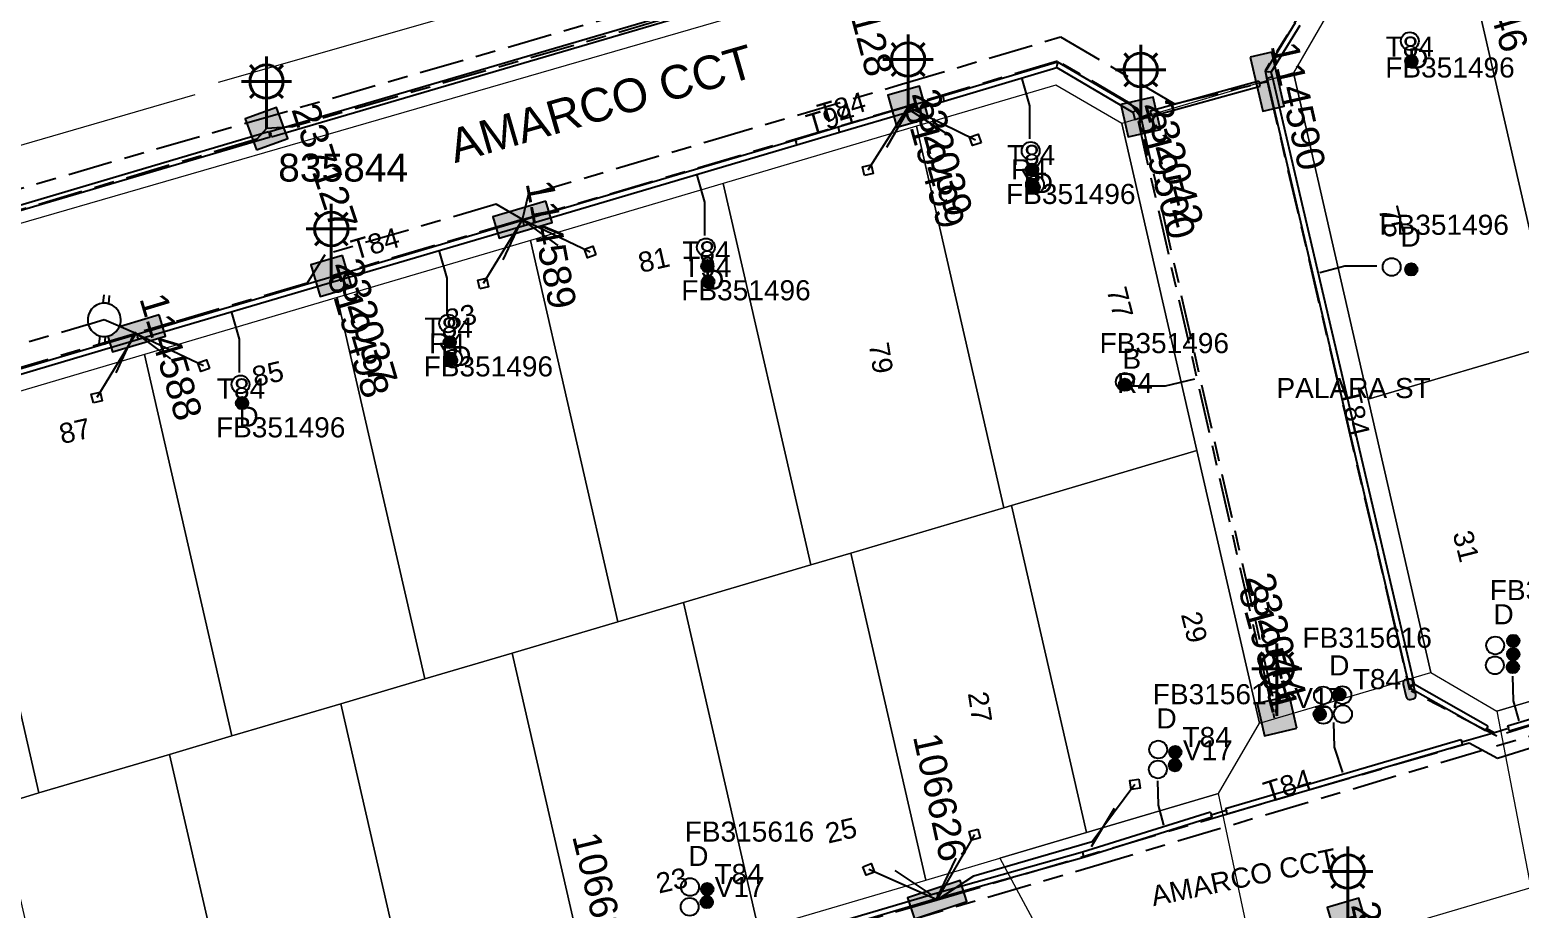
# Model space of a CAD drawing. Header units: metres. Extents: x 303957 to 307239, y 6268736 to 6272503.
# Drawn here: x 305825 to 305958.5, y 6269649.5 to 6269728.3 of the extents above; entities that cross this region are included whole.
import ezdxf
from ezdxf.enums import TextEntityAlignment as Align

# ---------------------------------------------------------------- set-up
doc = ezdxf.new("R2010")
doc.units = ezdxf.units.M
doc.linetypes.add('Cable Exist UG', pattern=[8.2, 4, -1.2, 1.8, -1.2])
doc.layers.get('0').update_dxf_attribs({"color": 6})
for name, color, linetype, lineweight in [('Cadastre Land Parcels_SP_EXT', 9, 'Continuous', 5), ('Cadastre Roads_SP_EXT', 9, 'Continuous', 5), ('Cadastre Roads_SP_NEW', 2, 'Continuous', 5)]:
    doc.layers.add(name, color=color, linetype=linetype, lineweight=lineweight)
for name, color, linetype in [('Duct_SP_EXT', 7, 'Continuous'), ('Equip_LV_EXT', 7, 'Continuous'), ('Equip_SP_SL_EXT', 7, 'Continuous'), ('Mains_HV_EXT', 7, 'Continuous'), ('Mains_HV_MOD', 3, 'Continuous'), ('Mains_LV_EXT', 7, 'Continuous'), ('Mains_LV_SL_EXT', 7, 'Continuous'), ('Mains_SL_EXT', 7, 'Continuous'), ('Services_SP_EXT', 7, 'Continuous'), ('SupportsUG_SP_LV_EXT', 7, 'Continuous'), ('SupportsUG_SP_LV_SL_EXT', 7, 'Continuous'), ('Trench_SP_EXT', 7, 'Continuous')]:
    doc.layers.add(name, color=color, linetype=linetype)
doc.styles.add('COLUMN_LABEL', font='arial.ttf')
doc.styles.add('iecARIAL', font='arial.ttf', dxfattribs={"height": 2})
doc.styles.add('POLE_LABEL', font='arial.ttf')
doc.styles.get("Standard").update_dxf_attribs({"font": 'arial.ttf'})

# ---------------------------------------------------------------- blocks, each defined once
blk = doc.blocks.new('COLUMN_EXT')
blk.add_hatch(color=256).paths.add_polyline_path([(-1.49, 1.48), (-1.49, -1.49), (1.48, -1.49), (1.48, 1.48)])
blk.add_lwpolyline([(-1.49, -1.49), (1.48, -1.49), (1.48, 1.48), (-1.49, 1.48)], close=True)
for tag, height, style, flags, p in [('ASSET_NUM', 2.5, 'COLUMN_LABEL', 8, (2, 2)), ('STRUCTURE_PLANT_NUMBER', 0.2, 'POLE_LABEL', 9, (1.81, 0.03)), ('STREET_CODE', 0.2, 'COLUMN_LABEL', 9, (1.81, -0.2))]:
    blk.add_attdef(tag, text='', height=height, dxfattribs=dict(style=style, flags=flags)).set_placement(p, align=Align.MIDDLE_LEFT)
at = {"flags": 9}
for tag, p in [('COLUMN_TYPE', (1.81, -0.4)), ('OWNED_BY', (1.81, -0.6)), ('STATE', (1.81, -0.8)), ('USAGE', (1.81, -1)), ('LEGEND', (1.81, -1.2)), ('LOCATION', (1.81, -1.4)), ('STREETNAME', (1.81, -1.6)), ('SUBURB', (1.81, -1.8)), ('NOTES', (1.81, -2))]:
    blk.add_attdef(tag, text='', height=0.2, dxfattribs=at).set_placement(p, align=Align.MIDDLE_LEFT)
at = {"flags": 1}
blk.add_attdef('Z', (1.81, -2.35), '', height=0.2, dxfattribs=at)
blk = doc.blocks.new('PILLAR_EXT')
blk.add_hatch(color=256).paths.add_polyline_path([(-2.475, 0.99), (-2.475, -0.99), (2.475, -0.99), (2.475, 0.99)])
blk.add_lwpolyline([(-2.475, -0.99), (2.475, -0.99), (2.475, 0.99), (-2.475, 0.99)], close=True)
at = {"style": 'iecARIAL', "flags": 8}
blk.add_attdef('ASSET_NUM', (1.5, 3.5), '', height=2.5, dxfattribs=at)
for tag, p, flags in [('OWNED_BY', (0, -0.2), 9), ('STATE', (0, -0.4), 9), ('SUPPORT_TYPE', (0, -0.6), 9), ('USAGE', (0, -0.8), 9), ('LEGEND', (0, -1), 9), ('LOCATION', (0, -1.2), 9), ('NOTES', (0, -1.4), 9), ('STREETNAME', (0, -1.8), 9), ('SUBURB', (0, -2), 1), ('PARENT', (0, -1.6), 9)]:
    blk.add_attdef(tag, p, '', height=0.2, dxfattribs=dict(flags=flags))
blk = doc.blocks.new('DUCT_EXT')
blk.add_circle((0, 0.8), 0.8)
at = {"flags": 1}
blk.add_attdef('Z', (0, 0), '', height=0.2, dxfattribs=at)
at = {"flags": 9}
for tag, p in [('DUCT_CODE', (0, 0)), ('XSECT_TYPE', (0, -0.2)), ('STATE', (0, -0.6)), ('FB_REFERENCE', (0, -0.4)), ('NOTES', (0, -0.8))]:
    blk.add_attdef(tag, text='', height=0.2, dxfattribs=at).set_placement(p, align=Align.MIDDLE_LEFT)
blk = doc.blocks.new('SL_LANTERN_EXT')
at = {"lineweight": 40}
for p, q in [((-1.46, 5.68), (-1.06, 5.28)), ((0, 1.97), (0, 6.47)), ((1.46, 5.68), (1.06, 5.28)), ((-2.25, 4.22), (2.25, 4.22)), ((-1.46, 2.76), (-1.06, 3.16)), ((0, 0), (0, 2.72)), ((1.46, 2.76), (1.06, 3.16))]:
    blk.add_line(p, q, dxfattribs=at)
blk.add_circle((0, 4.22), 1.5, dxfattribs=at)
at = {"style": 'iecARIAL', "flags": 8}
blk.add_attdef('ASSET_NUM', (1.5, 1.5), '', height=2.5, dxfattribs=at)
for tag, p, height, flags in [('CONSTRUCTED_VOLTAGE', (0.98, -0.65), 0.2, 9), ('CONTROL_TYPE', (0.98, -0.85), 0.2, 9), ('LANTERN_PURPOSE', (0.98, -1.05), 0.2, 9), ('LANTERN_TYPE', (0.98, -1.25), 0.2, 9), ('NO_PHASES', (0.98, -1.45), 0.2, 9), ('LNUMBER', (2.18, -3.25), 2.5, 8), ('OPERATING_VOLTAGE', (0.98, -1.65), 0.2, 9), ('ORIENTATION', (0.98, -1.85), 0.2, 9), ('OWNED_BY', (0.98, -2.05), 0.2, 9), ('STATE', (0.98, -2.25), 0.2, 9), ('USAGE', (0.98, -2.45), 0.2, 9), ('CEXIST', (0.98, -2.65), 0.2, 9), ('CNEW', (0.98, -2.85), 0.2, 9), ('CNUMBER', (0.98, -3.05), 0.2, 9), ('CREMOVE', (0.98, -3.25), 0.2, 9), ('CREPLACE', (0.98, -3.45), 0.2, 9), ('LKINGHEIGHT', (0.98, -3.65), 0.2, 9), ('LBRACKET', (0.98, -3.85), 0.2, 9), ('LBRACKETVOCAB', (0.98, -4.05), 0.2, 9), ('LCATEGORY', (0.98, -4.25), 0.2, 9), ('LCHARGE1', (0.98, -4.45), 0.2, 9), ('LCHARGE1PERCENT', (0.98, -4.65), 0.2, 9), ('LCHARGE2', (0.98, -4.85), 0.2, 9), ('LCHARGE2PERCENT', (0.98, -5.05), 0.2, 9), ('LCHARGE3', (0.98, -5.25), 0.2, 9), ('LCHARGE3PERCENT', (0.98, -5.45), 0.2, 9), ('LEXIST', (0.98, -5.65), 0.2, 9), ('LLAMP', (0.98, -5.85), 0.2, 9), ('LLAMPVOCAB', (0.98, -6.05), 0.2, 9), ('LMAST', (0.98, -6.25), 0.2, 9), ('LMASTVOCAB', (0.98, -6.45), 0.2, 9), ('LNEW', (0.98, -6.65), 0.2, 9), ('LANTNUMBER', (0.98, -6.85), 0.2, 9), ('LOUTREACH', (0.98, -7.25), 0.2, 9), ('LOUTREACHVOCAB', (0.98, -7.45), 0.2, 9), ('LRATECODE', (0.98, -7.65), 0.2, 9), ('LREMOVE', (0.98, -7.85), 0.2, 9), ('LREPLACE', (0.98, -8.05), 0.2, 9), ('STREETNAME', (0.98, -9.25), 0.2, 9), ('SUBURB', (0.98, -9.45), 0.2, 1), ('LTYPE', (0.98, -8.25), 0.2, 9), ('LTYPEVOCAB', (0.98, -8.45), 0.2, 9), ('LEGEND', (0.98, -8.65), 0.2, 9), ('LOCATION', (0.98, -8.85), 0.2, 9), ('NOTES', (0.98, -9.05), 0.2, 9)]:
    blk.add_attdef(tag, p, '', height=height, dxfattribs=dict(flags=flags))
blk = doc.blocks.new('CCP_EXT')
at = {"flags": 9}
for tag, p in [('LEGEND', (0, -1.4)), ('STATE', (0, -1.8)), ('LIFE_SUPPORT', (0, -1.6)), ('NOTES', (0, -2))]:
    blk.add_attdef(tag, text='', height=0.2, dxfattribs=at).set_placement(p, align=Align.MIDDLE_LEFT)
blk.add_wipeout([(0, 0.57), (0.57, 0), (0, -0.57), (-0.57, 0)])
blk.add_lwpolyline([(-0.57, 0), (0, 0.57), (0.57, 0), (0, -0.57), (-0.57, 0)])
at = {"flags": 1}
blk.add_attdef('Z', (0, 0), '', height=0.2, dxfattribs=at)
at = {"flags": 9}
for tag, p in [('CCP_TYPE', (0, 0)), ('CONSTRUCTED_VOLTAGE', (0, -0.2)), ('OPERATING_VOLTAGE', (0, -0.6)), ('ORIENTATION', (0, -0.8)), ('OWNED_BY', (0, -1)), ('NO_PHASES', (0, -0.4)), ('USAGE', (0, -1.2))]:
    blk.add_attdef(tag, text='', height=0.2, dxfattribs=at).set_placement(p, align=Align.MIDDLE_LEFT)
blk = doc.blocks.new('LV_STJ_EXT')
h = blk.add_hatch(color=256)
edge = h.paths.add_edge_path()
edge.add_ellipse((-0.59, 0.13), major_axis=(0.226, 0.226), ratio=1, start_angle=45, end_angle=135)
edge.add_line((-0.91, 0.13), (-0.91, -0.13))
edge.add_ellipse((-0.59, -0.13), major_axis=(0.226, 0.226), ratio=1, start_angle=135, end_angle=225)
edge.add_line((-0.59, -0.45), (0.59, -0.45))
edge.add_ellipse((0.59, -0.13), major_axis=(-0.226, 0.226), ratio=1, start_angle=135, end_angle=225)
edge.add_line((0.91, -0.13), (0.91, 0.13))
edge.add_ellipse((0.59, 0.13), major_axis=(-0.226, 0.226), ratio=1, start_angle=225, end_angle=315)
edge.add_line((0.59, 0.45), (-0.59, 0.45))
blk.add_lwpolyline([(-0.91, 0.13), (-0.91, -0.13, 0.414214), (-0.59, -0.45), (0.59, -0.45, 0.414214), (0.91, -0.13), (0.91, 0.13, 0.414214), (0.59, 0.45), (-0.59, 0.45, 0.414214)], format="xyb", close=True)
at = {"flags": 1}
blk.add_attdef('Z', (0, 0), '', height=0.2, dxfattribs=at)
at = {"flags": 9}
for tag, p in [('ORIENTATION', (0, 0)), ('USAGE', (0, -0.2)), ('LEGEND', (0, -0.4)), ('NOTES', (0, -0.6))]:
    blk.add_attdef(tag, text='', height=0.2, dxfattribs=at).set_placement(p, align=Align.MIDDLE_LEFT)
blk = doc.blocks.new('LV_UG_LINKS_OPEN_EXT')
blk.add_wipeout([(-0.25, 1.47), (-0.43, 1.43), (-0.61, 1.36), (-0.77, 1.28), (-0.93, 1.17), (-1.07, 1.05), (-1.19, 0.9), (-1.29, 0.75), (-1.38, 0.58), (-1.44, 0.4), (-1.48, 0.22), (-1.49, 0.03), (-1.49, -0.16), (-1.45, -0.34), (-1.4, -0.52), (-1.32, -0.69), (-1.23, -0.85), (-1.11, -1), (-0.98, -1.13), (-0.83, -1.24), (-0.66, -1.34), (-0.49, -1.41), (-0.31, -1.46), (-0.13, -1.49), (0.06, -1.49), (0.25, -1.47), (0.43, -1.43), (0.61, -1.36), (0.77, -1.28), (0.93, -1.17), (1.07, -1.05), (1.19, -0.9), (1.29, -0.75), (1.38, -0.58), (1.44, -0.4), (1.48, -0.22), (1.49, -0.03), (1.49, 0.16), (1.45, 0.34), (1.4, 0.52), (1.32, 0.69), (1.23, 0.85), (1.11, 1), (0.98, 1.13), (0.83, 1.24), (0.66, 1.34), (0.49, 1.41), (0.31, 1.46), (0.13, 1.49), (-0.06, 1.49)])
for p, q in [((-0.25, 1.47), (-0.25, 2.22)), ((0.25, 1.47), (0.25, 2.22)), ((-0.25, -1.47), (-0.25, -2.22)), ((0.25, -1.47), (0.25, -2.22))]:
    blk.add_line(p, q)
blk.add_lwpolyline([(0, -1.49, 1), (0, 1.49, 1)], format="xyb", close=True)
at = {"flags": 9}
for tag, p in [('ACTUAL_STATUS', (0, 0)), ('CONSTRUCTED_VOLTAGE', (0, -0.2)), ('OPERATING_VOLTAGE', (0, -0.6)), ('ORIENTATION', (0, -0.8)), ('STATE', (0, -1)), ('SWITCH_TYPE', (0, -1.2)), ('NO_PHASES', (0, -0.4)), ('USAGE', (0, -1.4)), ('NOTES', (0, -1.6))]:
    blk.add_attdef(tag, text='', height=0.2, dxfattribs=at).set_placement(p, align=Align.MIDDLE_LEFT)
at = {"flags": 1}
blk.add_attdef('Z', (0, 0), '', height=0.2, dxfattribs=at)
blk = doc.blocks.new('CABLE_LARGE_EXT')
h = blk.add_hatch(color=256)
edge = h.paths.add_edge_path()
edge.add_arc((0, 0.55), 0.55, 0, 360)
blk.add_circle((0, 0.55), 0.55)
at = {"flags": 1}
blk.add_attdef('Z', (0, 0), '', height=0.2, dxfattribs=at)
at = {"flags": 9}
for tag, p in [('COND_CODE', (0, 0)), ('STATE', (0, -0.4)), ('XSECT_SIZE', (0, -0.6)), ('FB_REFERENCE', (0, -0.2)), ('NOTES', (0, -0.8))]:
    blk.add_attdef(tag, text='', height=0.2, dxfattribs=at).set_placement(p, align=Align.MIDDLE_LEFT)

msp = doc.modelspace()

# ---------------------------------------------------------------- linework, layer by layer
at = {"layer": 'Cadastre Land Parcels_SP_EXT', "linetype": 'Continuous'}
msp.add_lwpolyline([(305821.45, 6269710.23), (305899.9, 6269732.95), (305899.58, 6269735.11), (305896.87, 6269752.9), (305815.78, 6269729.41)], dxfattribs=at)
for points in [[(305976.2, 6269704.47), (305978.26, 6269705.08), (305970.43, 6269739.2), (305953.9, 6269734.31), (305961.73, 6269700.2), (305976.2, 6269704.47)], [(305961.73, 6269700.2), (305953.9, 6269734.31), (305941.88, 6269730.76), (305938.21, 6269724.47), (305944.92, 6269695.23), (305961.73, 6269700.2)], [(305912.96, 6269685.71), (305929.56, 6269690.62), (305922.83, 6269719.92), (305916.92, 6269723.38), (305904.42, 6269719.68), (305912.27, 6269685.51), (305912.96, 6269685.71)], [(305898.54, 6269681.45), (305912.27, 6269685.51), (305904.42, 6269719.68), (305887.12, 6269714.57), (305894.97, 6269680.39), (305898.54, 6269681.45)], [(305883.54, 6269677.01), (305894.97, 6269680.39), (305887.12, 6269714.57), (305869.83, 6269709.46), (305877.68, 6269675.28), (305883.54, 6269677.01)], [(305868.19, 6269672.48), (305877.68, 6269675.28), (305869.83, 6269709.46), (305852.53, 6269704.35), (305860.38, 6269670.17), (305868.19, 6269672.48)], [(305852.85, 6269667.94), (305860.38, 6269670.17), (305852.53, 6269704.35), (305835.24, 6269699.24), (305843.09, 6269665.06), (305852.85, 6269667.94)], [(305968.47, 6269670.83), (305961.73, 6269700.2), (305944.92, 6269695.23), (305950.54, 6269670.74), (305956.45, 6269667.28), (305968.47, 6269670.83)], [(305837.5, 6269663.41), (305843.09, 6269665.06), (305835.24, 6269699.24), (305817.94, 6269694.12), (305825.79, 6269659.95), (305837.5, 6269663.41)], [(305822.16, 6269658.87), (305825.79, 6269659.95), (305817.94, 6269694.12), (305800.65, 6269689.01), (305808.49, 6269654.83), (305822.16, 6269658.87)], [(305931.49, 6269659.91), (305935.17, 6269666.2), (305929.56, 6269690.62), (305912.96, 6269685.71), (305919.68, 6269656.41), (305931.49, 6269659.91)], [(305911.9, 6269654.11), (305919.68, 6269656.41), (305912.96, 6269685.71), (305912.27, 6269685.51), (305898.54, 6269681.45), (305905.27, 6269652.15), (305911.9, 6269654.11)], [(305891.25, 6269648.01), (305905.27, 6269652.15), (305898.54, 6269681.45), (305894.97, 6269680.39), (305883.54, 6269677.01), (305890.26, 6269647.72), (305891.25, 6269648.01)], [(305890.26, 6269647.72), (305883.54, 6269677.01), (305877.68, 6269675.28), (305868.19, 6269672.48), (305874.92, 6269643.18), (305890.26, 6269647.72)], [(305867.2, 6269640.9), (305874.92, 6269643.18), (305868.19, 6269672.48), (305860.38, 6269670.17), (305852.85, 6269667.94), (305859.57, 6269638.65), (305867.2, 6269640.9)], [(305859.57, 6269638.65), (305852.85, 6269667.94), (305843.09, 6269665.06), (305837.5, 6269663.41), (305844.23, 6269634.11), (305859.57, 6269638.65)], [(305843.67, 6269633.95), (305844.23, 6269634.11), (305837.5, 6269663.41), (305825.79, 6269659.95), (305822.16, 6269658.87), (305828.88, 6269629.58), (305843.67, 6269633.95)], [(305976.59, 6269637.4), (305973.6, 6269650.42), (305967.69, 6269653.88), (305943.71, 6269646.79), (305947.39, 6269630.71), (305976.59, 6269637.4)]]:
    msp.add_lwpolyline(points, close=True, dxfattribs=at)
at = {"layer": 'Cadastre Roads_SP_EXT', "linetype": 'Continuous'}
for points in [[(305950.54, 6269670.74), (305944.92, 6269695.23), (305938.21, 6269724.47), (305922.83, 6269719.92), (305929.56, 6269690.62), (305935.17, 6269666.2), (305950.54, 6269670.74)], [(305967.69, 6269653.88), (305968.47, 6269670.83), (305956.45, 6269667.28), (305959.48, 6269651.45), (305967.69, 6269653.88)]]:
    msp.add_lwpolyline(points, close=True, dxfattribs=at)
at = {"layer": 'Cadastre Roads_SP_NEW', "color": 252, "flags": 128}
msp.add_lwpolyline([(305841.87, 6269723.63), (306133.07, 6269806.83)], dxfattribs=at)
at = {"layer": 'Duct_SP_EXT'}
for p, q in [((305846.49, 6269719.21), (305894.72, 6269733.35)), ((305846.63, 6269718.75), (305894.86, 6269732.89)), ((305935.72, 6269724.6), (305938.4, 6269728.99)), ((305936.23, 6269724.52), (305938.81, 6269728.74)), ((305906.79, 6269722.4), (305917.07, 6269725.46)), ((305917.07, 6269725.46), (305917.04, 6269725.2)), ((305917.07, 6269725.46), (305924.28, 6269721.24)), ((305906.92, 6269721.94), (305917.01, 6269724.94)), ((305917.01, 6269724.94), (305917.04, 6269725.2)), ((305917.01, 6269724.94), (305923.86, 6269720.93)), ((305935.86, 6269724), (305935.72, 6269724.6)), ((305935.72, 6269724.6), (305935.97, 6269724.56)), ((305935.86, 6269724), (305936.09, 6269724.05)), ((305935.86, 6269724), (305936.09, 6269724.05)), ((305948.59, 6269669.57), (305935.86, 6269724)), ((305936.23, 6269724.52), (305935.97, 6269724.56)), ((305936.33, 6269724.11), (305936.09, 6269724.05)), ((305936.33, 6269724.11), (305936.09, 6269724.05)), ((305936.33, 6269724.11), (305936.23, 6269724.52)), ((305949.06, 6269669.68), (305936.33, 6269724.11)), ((305925.38, 6269721.06), (305935.1, 6269723.75)), ((305925.51, 6269720.6), (305935.23, 6269723.29)), ((305935.1, 6269723.75), (305935.17, 6269723.52)), ((305935.23, 6269723.29), (305935.17, 6269723.52)), ((305897.4, 6269719.62), (305903.69, 6269721.48)), ((305903.69, 6269721.48), (305903.78, 6269721.5)), ((305903.69, 6269721.48), (305903.76, 6269721.25)), ((305903.78, 6269721.5), (305906.79, 6269722.4)), ((305903.78, 6269721.5), (305903.84, 6269721.27)), ((305903.78, 6269721.5), (305903.84, 6269721.27)), ((305903.91, 6269721.04), (305906.92, 6269721.94)), ((305906.79, 6269722.4), (305906.79, 6269722.4)), ((305906.79, 6269722.4), (305906.85, 6269722.17)), ((305906.79, 6269722.4), (305906.85, 6269722.17)), ((305906.92, 6269721.94), (305906.85, 6269722.17)), ((305906.92, 6269721.94), (305906.85, 6269722.17)), ((305906.92, 6269721.94), (305906.92, 6269721.94)), ((305897.54, 6269719.16), (305903.83, 6269721.02)), ((305903.83, 6269721.02), (305903.76, 6269721.25)), ((305903.83, 6269721.02), (305903.91, 6269721.04)), ((305903.91, 6269721.04), (305903.84, 6269721.27)), ((305903.91, 6269721.04), (305903.84, 6269721.27)), ((305923.86, 6269720.93), (305924.07, 6269721.09)), ((305923.86, 6269720.93), (305923.99, 6269720.29)), ((305923.99, 6269720.29), (305924.23, 6269720.34)), ((305924.28, 6269721.24), (305924.07, 6269721.09)), ((305924.46, 6269720.39), (305924.23, 6269720.34)), ((305924.28, 6269721.24), (305924.46, 6269720.39)), ((305925.38, 6269721.06), (305925.45, 6269720.83)), ((305925.51, 6269720.6), (305925.45, 6269720.83)), ((305846.37, 6269719.21), (305846.44, 6269718.98)), ((305846.51, 6269718.75), (305846.44, 6269718.98)), ((305846.49, 6269719.21), (305846.56, 6269718.98)), ((305846.63, 6269718.75), (305846.56, 6269718.98)), ((305893.57, 6269718.48), (305897.4, 6269719.62)), ((305893.71, 6269718.02), (305897.54, 6269719.16)), ((305897.4, 6269719.62), (305897.4, 6269719.62)), ((305897.4, 6269719.62), (305897.47, 6269719.39)), ((305897.4, 6269719.62), (305897.47, 6269719.39)), ((305897.54, 6269719.16), (305897.47, 6269719.39)), ((305897.54, 6269719.16), (305897.47, 6269719.39)), ((305897.54, 6269719.16), (305897.54, 6269719.16)), ((305869.13, 6269711.26), (305893.57, 6269718.48)), ((305869.27, 6269710.8), (305893.71, 6269718.02)), ((305893.57, 6269718.48), (305893.64, 6269718.25)), ((305893.71, 6269718.02), (305893.64, 6269718.25)), ((305869.13, 6269711.26), (305869.2, 6269711.03)), ((305869.13, 6269711.26), (305869.2, 6269711.03)), ((305869.27, 6269710.8), (305869.2, 6269711.03)), ((305869.27, 6269710.8), (305869.2, 6269711.03)), ((305834.56, 6269701.06), (305851.99, 6269706.2)), ((305834.7, 6269700.6), (305852.13, 6269705.74)), ((305851.99, 6269706.2), (305852.06, 6269705.97)), ((305851.99, 6269706.2), (305852.06, 6269705.97)), ((305852.13, 6269705.74), (305852.06, 6269705.97)), ((305852.13, 6269705.74), (305852.06, 6269705.97)), ((305834.56, 6269701.06), (305834.63, 6269700.83)), ((305834.56, 6269701.06), (305834.63, 6269700.83)), ((305834.7, 6269700.6), (305834.63, 6269700.83)), ((305834.7, 6269700.6), (305834.63, 6269700.83)), ((305948.59, 6269669.57), (305948.83, 6269669.63)), ((305948.59, 6269669.57), (305948.83, 6269669.63)), ((305948.65, 6269669.35), (305948.59, 6269669.57)), ((305948.65, 6269669.35), (305948.86, 6269669.51)), ((305955.42, 6269665.53), (305948.65, 6269669.35)), ((305949.06, 6269669.68), (305948.83, 6269669.63)), ((305949.06, 6269669.68), (305948.83, 6269669.63)), ((305949.07, 6269669.67), (305948.86, 6269669.51)), ((305949.07, 6269669.67), (305949.06, 6269669.68)), ((305955.65, 6269665.95), (305949.07, 6269669.67)), ((305957.41, 6269665.98), (305967.46, 6269668.96)), ((305957.55, 6269665.52), (305967.6, 6269668.5)), ((305955.42, 6269665.53), (305955.54, 6269665.74)), ((305955.65, 6269665.95), (305955.54, 6269665.74)), ((305957.41, 6269665.98), (305957.48, 6269665.75)), ((305957.55, 6269665.52), (305957.48, 6269665.75)), ((305932.14, 6269658.55), (305953.23, 6269664.75)), ((305932.28, 6269658.09), (305953.37, 6269664.29)), ((305953.23, 6269664.75), (305953.3, 6269664.52)), ((305953.37, 6269664.29), (305953.3, 6269664.52)), ((305932.14, 6269658.55), (305932.21, 6269658.32)), ((305930.77, 6269658.23), (305919.3, 6269654.64)), ((305930.92, 6269657.77), (305919.44, 6269654.18)), ((305930.77, 6269658.23), (305930.85, 6269658)), ((305930.92, 6269657.77), (305930.85, 6269658)), ((305932.28, 6269658.09), (305932.21, 6269658.32)), ((305919.3, 6269654.64), (305906.29, 6269650.98)), ((305919.3, 6269654.64), (305919.37, 6269654.41)), ((305919.44, 6269654.18), (305906.42, 6269650.52)), ((305919.44, 6269654.18), (305919.37, 6269654.41)), ((305906.29, 6269650.98), (305880.25, 6269643.31)), ((305906.42, 6269650.52), (305880.39, 6269642.85)), ((305906.29, 6269650.98), (305906.35, 6269650.75)), ((305906.29, 6269650.98), (305906.35, 6269650.75)), ((305906.42, 6269650.52), (305906.35, 6269650.75)), ((305906.42, 6269650.52), (305906.35, 6269650.75))]:
    msp.add_line(p, q, dxfattribs=at)
for points in [[(305914.58, 6269718.55), (305914.58, 6269721.52), (305913.89, 6269723.93)], [(305885.48, 6269709.91), (305885.48, 6269712.88), (305884.79, 6269715.29)], [(305862.38, 6269703.09), (305862.38, 6269706.07), (305861.69, 6269708.47)], [(305945.68, 6269707.14), (305942.82, 6269707.14), (305940.58, 6269706.55)], [(305843.77, 6269697.63), (305843.77, 6269700.61), (305843.08, 6269703.01)], [(305923.84, 6269696.44), (305926.74, 6269696.44), (305929.37, 6269697.05)], [(305957.86, 6269670.41), (305957.91, 6269668.21), (305958.4, 6269666.42)], [(305941.81, 6269666.26), (305941.86, 6269664.06), (305942.6, 6269661.77)], [(305926.02, 6269661.05), (305926.08, 6269658.85), (305926.57, 6269657.06)]]:
    msp.add_lwpolyline(points, dxfattribs=at)
at = {"layer": 'Mains_LV_EXT', "linetype": 'Cable Exist UG'}
for points in [[(305969.83, 6269741.04), (305967.48, 6269742.42), (305967.48, 6269742.42), (305951.11, 6269737.51), (305950.41, 6269735.28), (305950.41, 6269735.28), (305940.35, 6269732.3), (305935.69, 6269724.66), (305935.86, 6269723.74)], [(305935.86, 6269723.74), (305942.72, 6269694.41), (305942.72, 6269694.41), (305948.63, 6269669.18)], [(305968.96, 6269668.91), (305956.44, 6269665.05), (305948.78, 6269669.06)], [(305878.93, 6269642.45), (305906.3, 6269650.39)]]:
    msp.add_lwpolyline(points, dxfattribs=at)
at = {"layer": 'Mains_LV_SL_EXT', "linetype": 'Cable Exist UG'}
for points in [[(305924.53, 6269720.51), (305923.59, 6269721.72), (305923.59, 6269721.72), (305917.08, 6269725.53), (305903.67, 6269721.53)], [(305924.53, 6269720.51), (305936.73, 6269666.86)]]:
    msp.add_lwpolyline(points, dxfattribs=at)
at = {"layer": 'Mains_SL_EXT', "linetype": 'Cable Exist UG'}
msp.add_lwpolyline([(305894.79, 6269733.52), (305889.47, 6269731.49), (305889.47, 6269731.49), (305848.52, 6269719.63), (305846.18, 6269719.47)], dxfattribs=at)
at = {"layer": 'Trench_SP_EXT', "linetype": 'Cable Exist UG'}
for points in [[(305935.17, 6269723.52), (305935.7, 6269723.69)], [(305903.74, 6269721.24), (305901.59, 6269717.52)], [(305903.71, 6269721.23), (305907.44, 6269718.84)], [(305924.29, 6269720.13), (305936.49, 6269666.68)], [(305924.53, 6269720.51), (305925.45, 6269720.83)], [(305869.06, 6269711.34), (305867.07, 6269707.1)], [(305869.06, 6269711.34), (305872.81, 6269708.63)], [(305834.36, 6269701.23), (305832.37, 6269696.96)], [(305834.36, 6269701.23), (305838.16, 6269698.42)], [(305953.3, 6269664.52), (305956.22, 6269665.37)], [(305955.54, 6269665.74), (305956.22, 6269665.37), (305957.38, 6269665.74)], [(305922.16, 6269658.56), (305919.73, 6269654.52)], [(305930.85, 6269658), (305932.19, 6269658.4)]]:
    msp.add_lwpolyline(points, dxfattribs=at)

# ---------------------------------------------------------------- block references
at = {"layer": 'Duct_SP_EXT'}
for name, p, rotation in [('DUCT_EXT', (305947.84, 6269727.32), 269.7359660294992), ('CABLE_LARGE_EXT', (305948.24, 6269725.52), 269.9999999999998), ('DUCT_EXT', (305913.87, 6269717.48), 269.9999999999998), ('CABLE_LARGE_EXT', (305914.24, 6269715.8), 269.9999999999998), ('DUCT_EXT', (305914.26, 6269714.47), 269.0122395877119), ('CABLE_LARGE_EXT', (305914.26, 6269714.47), 269.0122395877119), ('DUCT_EXT', (305884.76, 6269708.84), 269.9999999999998), ('CABLE_LARGE_EXT', (305885.14, 6269707.16), 269.9999999999998), ('CABLE_LARGE_EXT', (305885.22, 6269705.78), 269.9999999999998), ('DUCT_EXT', (305861.67, 6269702.02), 269.9999999999998), ('CABLE_LARGE_EXT', (305862.05, 6269700.34), 269.9999999999998), ('DUCT_EXT', (305862.1, 6269698.88), 269.0122395877119), ('CABLE_LARGE_EXT', (305862.1, 6269698.88), 269.0122395877119), ('DUCT_EXT', (305843.06, 6269696.56), 269.9999999999998), ('CABLE_LARGE_EXT', (305843.44, 6269694.88), 269.9999999999998)]:
    msp.add_blockref(name, p, dxfattribs=dict(at, rotation=rotation))
for name, p in [('DUCT_EXT', (305947.02, 6269706.28)), ('CABLE_LARGE_EXT', (305948.78, 6269706.31)), ('DUCT_EXT', (305923.11, 6269695.98)), ('CABLE_LARGE_EXT', (305923.11, 6269695.98)), ('DUCT_EXT', (305956.3, 6269672.37)), ('CABLE_LARGE_EXT', (305957.92, 6269673.02)), ('DUCT_EXT', (305956.27, 6269670.59)), ('CABLE_LARGE_EXT', (305957.91, 6269671.85)), ('CABLE_LARGE_EXT', (305957.88, 6269670.68)), ('DUCT_EXT', (305940.87, 6269667.89)), ('CABLE_LARGE_EXT', (305942.33, 6269668.23)), ('DUCT_EXT', (305942.6, 6269667.92)), ('CABLE_LARGE_EXT', (305940.57, 6269666.45)), ('DUCT_EXT', (305940.9, 6269666.15)), ('DUCT_EXT', (305942.65, 6269666.22)), ('DUCT_EXT', (305926.1, 6269663.04)), ('CABLE_LARGE_EXT', (305927.63, 6269663.06)), ('DUCT_EXT', (305926.07, 6269661.26)), ('CABLE_LARGE_EXT', (305927.6, 6269661.88)), ('DUCT_EXT', (305884.14, 6269650.72)), ('CABLE_LARGE_EXT', (305885.68, 6269650.79)), ('DUCT_EXT', (305884.11, 6269648.95)), ('CABLE_LARGE_EXT', (305885.64, 6269649.62))]:
    msp.add_blockref(name, p, dxfattribs=at)
at = {"layer": 'Equip_LV_EXT', "rotation": 103.1875261491353}
msp.add_blockref('LV_STJ_EXT', (305948.62, 6269669.24), dxfattribs=at)
at = {"layer": 'Equip_SP_SL_EXT'}
ref = msp.add_blockref('SL_LANTERN_EXT', (305953.32, 6269736.14), dxfattribs=at)
ref.add_attrib('ASSET_NUM', '232046', dxfattribs={"layer": '0', "height": 2.5, "rotation": 286.5119, "style": 'iecARIAL'}).set_placement((305954.82, 6269737.64), align=Align.MIDDLE_LEFT)
ref = msp.add_blockref('SL_LANTERN_EXT', (305894.79, 6269733.52), dxfattribs=at)
ref.add_attrib('ASSET_NUM', '237128', dxfattribs={"layer": '0', "height": 2.5, "rotation": 284.8341, "style": 'iecARIAL'}).set_placement((305896.29, 6269735.02), align=Align.BOTTOM_LEFT)
ref = msp.add_blockref('SL_LANTERN_EXT', (305903.68, 6269721.44), dxfattribs=at)
ref.add_attrib('ASSET_NUM', '232039', dxfattribs={"layer": '0', "height": 2.5, "rotation": 285.6895, "style": 'iecARIAL'}).set_placement((305905.18, 6269722.94), align=Align.MIDDLE_LEFT)
ref = msp.add_blockref('SL_LANTERN_EXT', (305924.53, 6269720.51), dxfattribs=at)
ref.add_attrib('ASSET_NUM', '232042', dxfattribs={"layer": '0', "height": 2.5, "rotation": 284.8265, "style": 'iecARIAL'}).set_placement((305926.03, 6269722.01), align=Align.MIDDLE_LEFT)
ref = msp.add_blockref('SL_LANTERN_EXT', (305846.18, 6269719.47), dxfattribs=at)
ref.add_attrib('ASSET_NUM', '237127', dxfattribs={"layer": '0', "height": 2.5, "rotation": 288.297, "style": 'iecARIAL'}).set_placement((305847.68, 6269720.97), align=Align.BOTTOM_LEFT)
ref = msp.add_blockref('SL_LANTERN_EXT', (305851.99, 6269706.26), dxfattribs=at)
ref.add_attrib('ASSET_NUM', '232037', dxfattribs={"layer": '0', "height": 2.5, "rotation": 286.4516, "style": 'iecARIAL'}).set_placement((305853.49, 6269707.76), align=Align.MIDDLE_LEFT)
ref = msp.add_blockref('SL_LANTERN_EXT', (305936.73, 6269666.86), dxfattribs=at)
ref.add_attrib('ASSET_NUM', '232044', dxfattribs={"layer": '0', "height": 2.5, "rotation": 285.2024, "style": 'iecARIAL'}).set_placement((305938.23, 6269668.36), align=Align.MIDDLE_RIGHT)
ref = msp.add_blockref('SL_LANTERN_EXT', (305943.08, 6269648.69), dxfattribs=at)
ref.add_attrib('ASSET_NUM', '226489', dxfattribs={"layer": '0', "height": 2.5, "rotation": 282.3446, "style": 'iecARIAL'}).set_placement((305944.58, 6269650.19), align=Align.MIDDLE_LEFT)
at = {"layer": 'SupportsUG_SP_LV_EXT'}
ref = msp.add_blockref('PILLAR_EXT', (305935.87, 6269723.68), dxfattribs=dict(at, rotation=283.170063585617))
ref.add_attrib('ASSET_NUM', '114590', dxfattribs={"layer": '0', "height": 2.5, "rotation": 282.7805, "style": 'iecARIAL'}).set_placement((305937.37, 6269727.18), align=Align.MIDDLE_LEFT)
ref = msp.add_blockref('PILLAR_EXT', (305869.12, 6269711.32), dxfattribs=dict(at, rotation=196.4516386584889))
ref.add_attrib('ASSET_NUM', '114589', dxfattribs={"layer": '0', "height": 2.5, "rotation": 280.7093, "style": 'iecARIAL'}).set_placement((305870.62, 6269714.82), align=Align.MIDDLE_LEFT)
ref = msp.add_blockref('PILLAR_EXT', (305834.47, 6269701.12), dxfattribs=dict(at, rotation=196.6326550687181))
ref.add_attrib('ASSET_NUM', '114588', dxfattribs={"layer": '0', "height": 2.5, "rotation": 286.6327, "style": 'iecARIAL'}).set_placement((305835.97, 6269704.62), align=Align.MIDDLE_LEFT)
ref = msp.add_blockref('PILLAR_EXT', (305906.3, 6269650.39), dxfattribs=dict(at, rotation=18.16240010999047))
ref.add_attrib('ASSET_NUM', '106626', dxfattribs={"layer": '0', "height": 2.5, "rotation": 282.2474, "style": 'iecARIAL'}).set_placement((305907.8, 6269653.89), align=Align.MIDDLE_RIGHT)
ref = msp.add_blockref('PILLAR_EXT', (305876, 6269641.54), dxfattribs=dict(at, rotation=194.6987902947241))
ref.add_attrib('ASSET_NUM', '106627', dxfattribs={"layer": '0', "height": 2.5, "rotation": 283.4957, "style": 'iecARIAL'}).set_placement((305877.5, 6269645.04), align=Align.MIDDLE_RIGHT)
at = {"layer": 'SupportsUG_SP_LV_SL_EXT'}
ref = msp.add_blockref('COLUMN_EXT', (305903.68, 6269721.44), dxfattribs=dict(at, rotation=105.6895385624803))
ref.add_attrib('ASSET_NUM', '819499', dxfattribs={"layer": '0', "height": 2.5, "rotation": 285.6895, "style": 'COLUMN_LABEL'}).set_placement((305905.68, 6269722.19), align=Align.TOP_LEFT)
ref = msp.add_blockref('COLUMN_EXT', (305846.18, 6269719.47), dxfattribs=dict(at, rotation=19.9434545362839))
ref.add_attrib('ASSET_NUM', '835844', dxfattribs={"layer": '0', "height": 2.5, "style": 'COLUMN_LABEL'}).set_placement((305847.23, 6269715.98), align=Align.MIDDLE_LEFT)
ref = msp.add_blockref('COLUMN_EXT', (305924.53, 6269720.51), dxfattribs=dict(at, rotation=283.0693179566143))
ref.add_attrib('ASSET_NUM', '819500', dxfattribs={"layer": '0', "height": 2.5, "rotation": 284.8265, "style": 'COLUMN_LABEL'}).set_placement((305926.53, 6269721.26), align=Align.TOP_LEFT)
ref = msp.add_blockref('COLUMN_EXT', (305851.99, 6269706.26), dxfattribs=dict(at, rotation=196.4516386584889))
ref.add_attrib('ASSET_NUM', '819498', dxfattribs={"layer": '0', "height": 2.5, "rotation": 286.4516, "style": 'COLUMN_LABEL'}).set_placement((305853.99, 6269707.01), align=Align.TOP_LEFT)
ref = msp.add_blockref('COLUMN_EXT', (305936.73, 6269666.86), dxfattribs=dict(at, rotation=102.9575801222797))
ref.add_attrib('ASSET_NUM', '819501', dxfattribs={"layer": '0', "height": 2.5, "rotation": 285.2024, "style": 'COLUMN_LABEL'}).set_placement((305938.73, 6269667.61), align=Align.TOP_RIGHT)
ref = msp.add_blockref('COLUMN_EXT', (305943.08, 6269648.69), dxfattribs=dict(at, rotation=16.4656996222614))
ref.add_attrib('ASSET_NUM', '806680', dxfattribs={"layer": '0', "height": 2.5, "rotation": 282.3446, "style": 'COLUMN_LABEL'}).set_placement((305945.08, 6269649.44), align=Align.TOP_LEFT)

# ---------------------------------------------------------------- texts
at = {"layer": 'Cadastre Land Parcels_SP_EXT', "linetype": 'Continuous'}
for s, rotation, p in [('75', 283.9741, (305945.81, 6269712.29)), ('81', 12.7244, (305879.73, 6269706.54)), ('77', 284.2225, (305921.46, 6269705.03)), ('83', 12.9178, (305862.43, 6269701.43)), ('79', 279.0801, (305900.15, 6269700.17)), ('85', 12.9178, (305845.14, 6269696.32)), ('87', 12.7244, (305827.84, 6269691.2)), ('31', 284.2856, (305952.47, 6269683.2)), ('29', 284.0362, (305928.12, 6269675.95)), ('27', 278.7462, (305909.03, 6269668.89)), ('25', 12.9753, (305896.51, 6269655.41)), ('23', 12.9753, (305881.34, 6269650.93))]:
    msp.add_text(s, height=1.8, rotation=rotation, dxfattribs=at).set_placement(p)
at = {"layer": 'Cadastre Roads_SP_EXT'}
for height, rotation, p in [(3, 16.0825, (305863.06, 6269716.37)), (1.8, 11.8215, (305925.66, 6269649.8))]:
    msp.add_text('AMARCO CCT', height=height, rotation=rotation, dxfattribs=at).set_placement(p)
msp.add_text('PALARA ST', height=1.8, dxfattribs=at).set_placement((305936.69, 6269695.33))
at = {"layer": 'Duct_SP_EXT'}
for s, p in [('T84', (305946.47, 6269725.92)), ('D', (305948.49, 6269724.86)), ('FB351496', (305946.44, 6269724.05)), ('T84', (305912.54, 6269716.21)), ('R4', (305912.9, 6269714.93)), ('B', (305914.04, 6269713.71)), ('D', (305914.86, 6269713.7)), ('FB351496', (305912.46, 6269712.72)), ('FB351496', (305945.92, 6269709.96)), ('D', (305947.81, 6269708.9)), ('T84', (305883.44, 6269707.57)), ('T94', (305883.51, 6269706.19)), ('D', (305885.39, 6269705.04)), ('FB351496', (305883.35, 6269704.09)), ('T84', (305860.34, 6269700.75)), ('R4', (305860.74, 6269699.34)), ('B', (305861.83, 6269698.2)), ('D', (305862.74, 6269698.2)), ('FB351496', (305920.84, 6269699.36)), ('FB351496', (305860.26, 6269697.27)), ('B', (305922.89, 6269697.96)), ('R4', (305922.41, 6269695.78)), ('FB351496', (305841.65, 6269691.81)), ('D', (305843.68, 6269692.77)), ('FB315616', (305955.81, 6269677.23)), ('D', (305956.14, 6269675.06)), ('FB315616', (305939.02, 6269672.96)), ('D', (305941.42, 6269670.48)), ('T84', (305943.53, 6269669.25)), ('FB315616', (305925.61, 6269667.9)), ('V17', (305938.29, 6269667.56)), ('D', (305925.94, 6269665.73)), ('T84', (305928.27, 6269664.06)), ('V17', (305928.31, 6269662.88)), ('FB315616', (305883.66, 6269655.59)), ('D', (305883.98, 6269653.41)), ('T84', (305886.32, 6269651.79)), ('V17', (305886.35, 6269650.62))]:
    msp.add_text(s, height=1.8, dxfattribs=at).set_placement(p)
at = {"layer": 'Mains_LV_EXT'}
for s, rotation, p in [('T84', 16.4689, (305895.9, 6269719.86)), ('T94', 16.4602, (305894.89, 6269718.94)), ('T84', 16.4516, (305854.11, 6269707.7)), ('T84', 283.1701, (305942.36, 6269695.95)), ('T84', 17.3782, (305935.88, 6269659.13))]:
    msp.add_text(s, height=1.8, rotation=rotation, dxfattribs=at).set_placement(p)

# ---------------------------------------------------------------- next in the draw order: block references
at = {"layer": 'Services_SP_EXT'}
for p, rotation in [((305909.71, 6269718.46), 153.689538457954), ((305900.08, 6269715.76), 57.68953868565604), ((305875.19, 6269708.42), 154.4516389432287), ((305865.6, 6269705.59), 58.45163888324176), ((305840.55, 6269698.24), 154.6326554214462), ((305830.97, 6269695.38), 58.63265519290483), ((305924.01, 6269660.73), 233.6107682550177), ((305909.65, 6269656.22), 240.1624004022626), ((305900.15, 6269653.1), 336.1624001867057)]:
    msp.add_blockref('CCP_EXT', p, dxfattribs=dict(at, rotation=rotation))

# ---------------------------------------------------------------- next in the draw order: linework, layer by layer
at = {"layer": 'Cadastre Roads_SP_EXT', "linetype": 'Continuous'}
msp.add_lwpolyline([(305934.85, 6269644.17), (305931.49, 6269659.91), (305919.68, 6269656.41), (305911.9, 6269654.11), (305919.68, 6269639.69), (305934.85, 6269644.17)], close=True, dxfattribs=at)
at = {"layer": 'Cadastre Roads_SP_NEW', "color": 252, "flags": 128}
msp.add_lwpolyline([(305839.75, 6269722.51), (305722.77, 6269688.54), (305680.9, 6269666.29), (305680.9, 6269666.29, 0.282198), (305674.92, 6269653.61), (305674.92, 6269653.61), (305683.74, 6269618.45)], format="xyb", dxfattribs=at)
at = {"layer": 'Duct_SP_EXT'}
for p, q in [((305851.99, 6269706.2), (305869.13, 6269711.26)), ((305852.13, 6269705.74), (305869.27, 6269710.8))]:
    msp.add_line(p, q, dxfattribs=at)
at = {"layer": 'Mains_HV_EXT', "linetype": 'Cable Exist UG'}
msp.add_lwpolyline([(305871.5, 6269639.03), (305919.99, 6269653.31), (305992.52, 6269674.92), (306111.55, 6269709.92)], dxfattribs=at)
at = {"layer": 'Mains_LV_EXT', "linetype": 'Cable Exist UG'}
for points in [[(305869.12, 6269711.32), (305869.65, 6269713.57), (305869.65, 6269713.57), (305885.9, 6269718.37), (305903.1, 6269723.45), (305903.1, 6269723.45), (305917.34, 6269727.69), (305917.34, 6269727.69), (305927.57, 6269721.7), (305927.57, 6269721.7), (305935.87, 6269723.68)], [(305869.12, 6269711.32), (305903.67, 6269721.53)], [(305869.12, 6269711.32), (305866.77, 6269712.71), (305866.77, 6269712.71), (305851.42, 6269708.18), (305849.82, 6269705.62), (305849.82, 6269705.62), (305834.47, 6269701.12)], [(305906.3, 6269650.39), (305931.51, 6269657.85), (305953.95, 6269664.43), (305956.5, 6269663.07), (305967.26, 6269666.4), (305969.01, 6269668.87)]]:
    msp.add_lwpolyline(points, dxfattribs=at)
at = {"layer": 'Mains_LV_SL_EXT', "linetype": 'Cable Exist UG'}
msp.add_lwpolyline([(305869.12, 6269711.32), (305851.99, 6269706.26)], dxfattribs=at)
at = {"layer": 'Services_SP_EXT'}
for points in [[(305903.68, 6269721.44), (305900.08, 6269715.76)], [(305903.68, 6269721.44), (305909.71, 6269718.46)], [(305869.12, 6269711.32), (305865.6, 6269705.59)], [(305869.12, 6269711.32), (305875.19, 6269708.42)], [(305834.47, 6269701.12), (305840.55, 6269698.24)], [(305906.3, 6269650.39), (305909.56, 6269652.52), (305909.56, 6269652.52), (305920.18, 6269655.59), (305924.01, 6269660.73)], [(305906.3, 6269650.39), (305909.65, 6269656.22)], [(305906.3, 6269650.39), (305900.15, 6269653.1)]]:
    msp.add_lwpolyline(points, dxfattribs=at)
at = {"layer": 'Trench_SP_EXT', "linetype": 'Cable Exist UG'}
msp.add_lwpolyline([(305902.49, 6269653.01), (305906.25, 6269650.5), (305908.31, 6269654.8)], dxfattribs=at)

# ---------------------------------------------------------------- next in the draw order: texts
at = {"layer": 'Duct_SP_EXT'}
msp.add_text('T84', height=1.8, dxfattribs=at).set_placement((305841.73, 6269695.29))

# ---------------------------------------------------------------- next in the draw order: block references
at = {"layer": 'Equip_LV_EXT', "rotation": 353.8489070304781}
msp.add_blockref('LV_UG_LINKS_OPEN_EXT', (305831.64, 6269702.34), dxfattribs=at)

# ---------------------------------------------------------------- next in the draw order: linework, layer by layer
at = {"layer": 'Duct_SP_EXT'}
for p, q in [((305791.79, 6269703.1), (305846.37, 6269719.21)), ((305791.93, 6269702.64), (305846.51, 6269718.75)), ((305799.98, 6269690.85), (305834.56, 6269701.06)), ((305800.12, 6269690.38), (305834.7, 6269700.6))]:
    msp.add_line(p, q, dxfattribs=at)
at = {"layer": 'Mains_HV_MOD', "linetype": 'Cable Exist UG'}
msp.add_lwpolyline([(305783.19, 6269700.84), (305784.83, 6269702.12), (305789.55, 6269703.75), (305789.55, 6269703.75), (305820.58, 6269713.09), (305896.35, 6269735.04), (305896.26, 6269737.23), (305904.85, 6269739.78), (305904.85, 6269739.78), (305912.59, 6269742.06), (305937.34, 6269749.37), (306092.86, 6269795.03), (306093.41, 6269797.59), (306102.88, 6269800.24), (306093.31, 6269833.57), (306126.23, 6269843.23), (306136.46, 6269846.36)], dxfattribs=at)
at = {"layer": 'Mains_LV_EXT', "linetype": 'Cable Exist UG'}
for points in [[(305834.47, 6269701.12), (305831.64, 6269702.34), (305831.64, 6269702.34), (305785.47, 6269688.71), (305780.19, 6269679.68), (305782.64, 6269669), (305774.84, 6269667.01), (305773.17, 6269665.55)], [(305834.47, 6269701.12), (305799.88, 6269690.88)]]:
    msp.add_lwpolyline(points, dxfattribs=at)
at = {"layer": 'Mains_SL_EXT', "linetype": 'Cable Exist UG'}
msp.add_lwpolyline([(305846.18, 6269719.47), (305845.33, 6269718.54), (305793.36, 6269702.98), (305791.86, 6269703.02)], dxfattribs=at)
at = {"layer": 'Services_SP_EXT'}
msp.add_lwpolyline([(305834.47, 6269701.12), (305830.97, 6269695.38)], dxfattribs=at)

doc.saveas('drawing.dxf')
